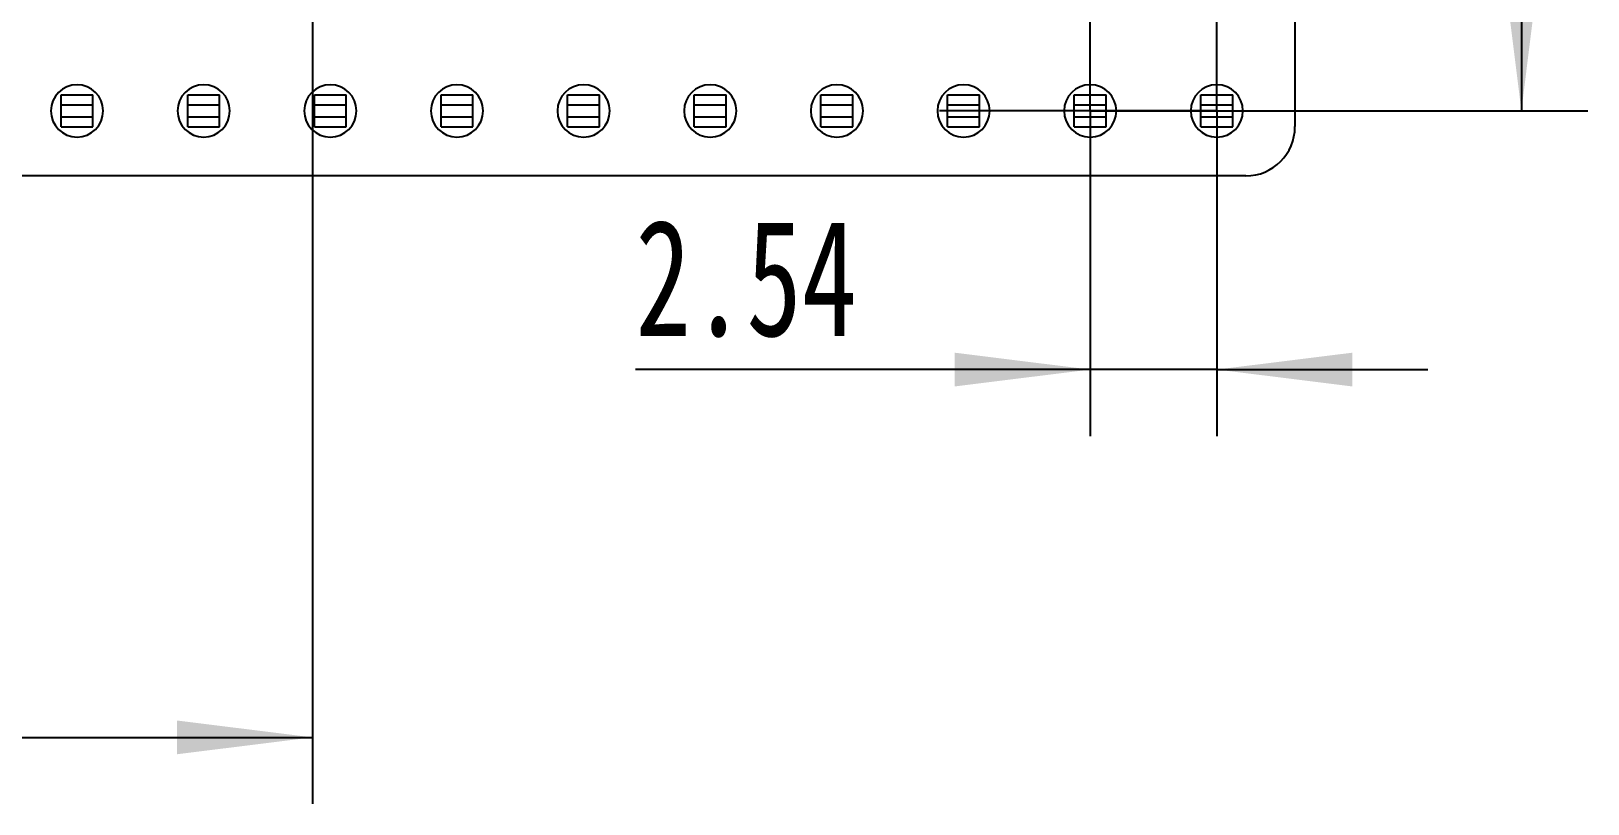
# Model space of a CAD drawing. Header units: millimetres. Extents: x 0 to 297, y 0 to 210.
# Drawn here: x 99.42 to 146.25, y 104.37 to 127.62 of the extents above; entities that cross this region are included whole.
import ezdxf

# ---------------------------------------------------------------- set-up
doc = ezdxf.new("R2010")
doc.units = ezdxf.units.MM
doc.layers.add('图框', color=7, linetype='Continuous')
doc.styles.add('SLDTEXTSTYLE0', font='TXT', dxfattribs={"width": 0.7})
doc.dimstyles.new('SLDDIMSTYLE0', dxfattribs={"dimtxt": 3.5, "dimasz": 4.08, "dimexe": 0, "dimexo": 0.0625, "dimgap": 0.875, "dimtad": 2, "dimlfac": 0.666667, "dimrnd": 1e-09, "dimzin": 4, "dimdsep": 46, "dimtxsty": 'SLDTEXTSTYLE0', "dimsah": 1, "dimcen": 0.09, "dimadec": 0, "dimazin": 1, "dimtfac": 1, "dimtofl": 0, "dimtmove": 0, "dimatfit": 3, "dimfxl": 0, "dimfrac": 2, "dimtolj": 1, "dimtzin": 12, "dimarcsym": 0})
doc.dimstyles.new('SLDDIMSTYLE1', dxfattribs={"dimtxt": 3.5, "dimasz": 4.08, "dimexe": 0, "dimexo": 0.0625, "dimgap": 0.875, "dimtad": 2, "dimlfac": 0.666667, "dimrnd": 1e-09, "dimzin": 12, "dimdsep": 46, "dimtxsty": 'SLDTEXTSTYLE0', "dimsah": 1, "dimcen": 0.09, "dimadec": 0, "dimazin": 3, "dimtfac": 1, "dimtmove": 0, "dimatfit": 0, "dimfxl": 0, "dimfrac": 2, "dimtolj": 1, "dimtzin": 12, "dimarcsym": 0})
doc.dimstyles.new('SLDDIMSTYLE2', dxfattribs={"dimtxt": 3.5, "dimasz": 4.08, "dimexe": 0, "dimexo": 0.0625, "dimgap": 0.875, "dimtad": 2, "dimlfac": 0.666667, "dimrnd": 1e-09, "dimzin": 12, "dimdsep": 46, "dimtxsty": 'SLDTEXTSTYLE0', "dimsah": 1, "dimcen": 0.09, "dimadec": 0, "dimazin": 3, "dimtfac": 1, "dimtofl": 0, "dimtmove": 0, "dimatfit": 3, "dimfxl": 0, "dimfrac": 2, "dimtolj": 1, "dimtzin": 12, "dimarcsym": 0})

# ---------------------------------------------------------------- blocks, each defined once
blk = doc.blocks.new('_D')
at = {"layer": '图框'}
for p, q in [((139.629, 163.318), (146.254, 163.318)), ((144.254, 163.318), (144.254, 125.218)), ((139.629, 125.218), (146.254, 125.218))]:
    blk.add_line(p, q, dxfattribs=at)
for points in [[(144.254, 163.318), (143.746, 159.238), (144.762, 159.238)], [(144.254, 125.218), (144.762, 129.298), (143.746, 129.298)]]:
    blk.add_solid(points, dxfattribs=at)
at = {"layer": '图框', "insert": (139.742, 140.618), "char_height": 3.5, "attachment_point": 1, "rotation": 90, "style": 'SLDTEXTSTYLE0'}
blk.add_mtext('25.40', dxfattribs=at)
blk = doc.blocks.new('_D_2')
at = {"layer": '图框'}
for p, q in [((131.282, 120.68), (131.282, 115.438)), ((135.092, 120.68), (135.092, 115.438)), ((131.282, 117.438), (117.603, 117.438)), ((135.092, 117.438), (131.282, 117.438)), ((135.092, 117.438), (141.442, 117.438))]:
    blk.add_line(p, q, dxfattribs=at)
for points in [[(131.282, 117.438), (127.202, 117.946), (127.202, 116.93)], [(135.092, 117.438), (139.172, 116.93), (139.172, 117.946)]]:
    blk.add_solid(points, dxfattribs=at)
at = {"layer": '图框', "insert": (117.603, 121.949), "char_height": 3.5, "attachment_point": 1, "style": 'SLDTEXTSTYLE0'}
blk.add_mtext('2.54', dxfattribs=at)
blk = doc.blocks.new('_D_4')
at = {"layer": '图框'}
for p, q in [((107.885, 139.604), (107.885, 104.374)), ((33.981, 124.745), (33.981, 104.374)), ((33.981, 106.374), (107.885, 106.374))]:
    blk.add_line(p, q, dxfattribs=at)
for points in [[(33.981, 106.374), (38.061, 105.866), (38.061, 106.882)], [(107.885, 106.374), (103.805, 106.882), (103.805, 105.866)]]:
    blk.add_solid(points, dxfattribs=at)
at = {"layer": '图框', "insert": (67.12, 110.886), "char_height": 3.5, "attachment_point": 1, "style": 'SLDTEXTSTYLE0'}
blk.add_mtext('49.27', dxfattribs=at)
blk = doc.blocks.new('SW_CENTERMARKSYMBOL_4')
at = {"layer": '图框', "color": 0}
for p, q in [((0, 3.75), (0, 4.537)), ((0, 0), (0, 3.75)), ((-3.75, 0), (-4.537, 0)), ((0, 0), (-3.75, 0)), ((0, 0), (0, -3.75)), ((0, 0), (3.75, 0)), ((3.75, 0), (4.537, 0)), ((0, -3.75), (0, -4.537))]:
    blk.add_line(p, q, dxfattribs=at)
blk = doc.blocks.new('SW_CENTERMARKSYMBOL_5')
at = {"layer": '图框', "color": 0}
for p, q in [((0, 3.75), (0, 4.537)), ((0, 0), (0, 3.75)), ((-3.75, 0), (-4.537, 0)), ((0, 0), (-3.75, 0)), ((0, 0), (0, -3.75)), ((0, 0), (3.75, 0)), ((3.75, 0), (4.537, 0)), ((0, -3.75), (0, -4.537))]:
    blk.add_line(p, q, dxfattribs=at)

msp = doc.modelspace()

# ---------------------------------------------------------------- linework, layer by layer
at = {"color": 7, "linetype": 'Continuous', "lineweight": 25}
for p, q in [((137.443, 163.745), (137.443, 124.745)), ((100.322, 125.398), (100.322, 125.698)), ((100.322, 125.698), (101.282, 125.698)), ((101.282, 125.398), (101.282, 125.698)), ((104.132, 125.698), (105.092, 125.698)), ((104.132, 125.398), (104.132, 125.698)), ((105.092, 125.398), (105.092, 125.698)), ((107.942, 125.698), (108.902, 125.698)), ((107.942, 125.398), (107.942, 125.698)), ((108.902, 125.398), (108.902, 125.698)), ((111.752, 125.398), (111.752, 125.698)), ((111.752, 125.698), (112.712, 125.698)), ((112.712, 125.398), (112.712, 125.698)), ((115.562, 125.398), (115.562, 125.698)), ((115.562, 125.698), (116.522, 125.698)), ((116.522, 125.398), (116.522, 125.698)), ((119.372, 125.698), (120.332, 125.698)), ((119.372, 125.398), (119.372, 125.698)), ((120.332, 125.398), (120.332, 125.698)), ((123.182, 125.398), (123.182, 125.698)), ((123.182, 125.698), (124.142, 125.698)), ((124.142, 125.398), (124.142, 125.698)), ((126.992, 125.398), (126.992, 125.698)), ((126.992, 125.698), (127.952, 125.698)), ((127.952, 125.398), (127.952, 125.698)), ((130.802, 125.398), (130.802, 125.698)), ((130.802, 125.698), (131.762, 125.698)), ((131.762, 125.398), (131.762, 125.698)), ((134.612, 125.398), (134.612, 125.698)), ((134.612, 125.698), (135.572, 125.698)), ((135.572, 125.398), (135.572, 125.698)), ((100.322, 125.398), (101.282, 125.398)), ((100.322, 125.038), (100.322, 125.398)), ((101.282, 125.038), (101.282, 125.398)), ((104.132, 125.398), (105.092, 125.398)), ((104.132, 125.038), (104.132, 125.398)), ((105.092, 125.038), (105.092, 125.398)), ((107.942, 125.398), (108.902, 125.398)), ((107.942, 125.038), (107.942, 125.398)), ((108.902, 125.038), (108.902, 125.398)), ((111.752, 125.038), (111.752, 125.398)), ((111.752, 125.398), (112.712, 125.398)), ((112.712, 125.038), (112.712, 125.398)), ((115.562, 125.398), (116.522, 125.398)), ((115.562, 125.038), (115.562, 125.398)), ((116.522, 125.038), (116.522, 125.398)), ((119.372, 125.398), (120.332, 125.398)), ((119.372, 125.038), (119.372, 125.398)), ((120.332, 125.038), (120.332, 125.398)), ((123.182, 125.398), (124.142, 125.398)), ((123.182, 125.038), (123.182, 125.398)), ((124.142, 125.038), (124.142, 125.398)), ((126.992, 125.038), (126.992, 125.398)), ((126.992, 125.398), (127.952, 125.398)), ((127.952, 125.038), (127.952, 125.398)), ((130.802, 125.398), (131.762, 125.398)), ((130.802, 125.038), (130.802, 125.398)), ((131.762, 125.038), (131.762, 125.398)), ((134.612, 125.038), (134.612, 125.398)), ((134.612, 125.398), (135.572, 125.398)), ((135.572, 125.038), (135.572, 125.398)), ((100.322, 125.038), (101.282, 125.038)), ((100.322, 124.738), (100.322, 125.038)), ((100.322, 124.738), (101.282, 124.738)), ((101.282, 124.738), (101.282, 125.038)), ((104.132, 125.038), (105.092, 125.038)), ((104.132, 124.738), (104.132, 125.038)), ((104.132, 124.738), (105.092, 124.738)), ((105.092, 124.738), (105.092, 125.038)), ((107.942, 125.038), (108.902, 125.038)), ((107.942, 124.738), (107.942, 125.038)), ((107.942, 124.738), (108.902, 124.738)), ((108.902, 124.738), (108.902, 125.038)), ((111.752, 124.738), (111.752, 125.038)), ((111.752, 125.038), (112.712, 125.038)), ((111.752, 124.738), (112.712, 124.738)), ((112.712, 124.738), (112.712, 125.038)), ((115.562, 125.038), (116.522, 125.038)), ((115.562, 124.738), (115.562, 125.038)), ((115.562, 124.738), (116.522, 124.738)), ((116.522, 124.738), (116.522, 125.038)), ((119.372, 125.038), (120.332, 125.038)), ((119.372, 124.738), (119.372, 125.038)), ((119.372, 124.738), (120.332, 124.738)), ((120.332, 124.738), (120.332, 125.038)), ((123.182, 125.038), (124.142, 125.038)), ((123.182, 124.738), (123.182, 125.038)), ((123.182, 124.738), (124.142, 124.738)), ((124.142, 124.738), (124.142, 125.038)), ((126.992, 124.738), (126.992, 125.038)), ((126.992, 125.038), (127.952, 125.038)), ((126.992, 124.738), (127.952, 124.738)), ((127.952, 124.738), (127.952, 125.038)), ((130.802, 125.038), (131.762, 125.038)), ((130.802, 124.738), (130.802, 125.038)), ((130.802, 124.738), (131.762, 124.738)), ((131.762, 124.738), (131.762, 125.038)), ((134.612, 125.038), (135.572, 125.038)), ((134.612, 124.738), (134.612, 125.038)), ((134.612, 124.738), (135.572, 124.738)), ((135.572, 124.738), (135.572, 125.038)), ((135.962, 123.264), (35.462, 123.264))]:
    msp.add_line(p, q, dxfattribs=at)
for centre, radius, start, end in [((100.802, 125.218), 0.787, 0, 180), ((104.612, 125.218), 0.787, 0, 180), ((108.422, 125.218), 0.787, 0, 180), ((112.232, 125.218), 0.787, 0, 180), ((116.042, 125.218), 0.787, 0, 180), ((119.852, 125.218), 0.787, 0, 180), ((123.662, 125.218), 0.787, 0, 180), ((127.472, 125.218), 0.787, 0, 180), ((131.282, 125.218), 0.787, 0, 180), ((135.092, 125.218), 0.787, 0, 180), ((100.802, 125.218), 0.787, 180, 0), ((104.612, 125.218), 0.787, 180, 0), ((108.422, 125.218), 0.787, 180, 0), ((112.232, 125.218), 0.787, 180, 0), ((116.042, 125.218), 0.787, 180, 0), ((119.852, 125.218), 0.787, 180, 0), ((123.662, 125.218), 0.787, 180, 0), ((127.472, 125.218), 0.787, 180, 0), ((131.282, 125.218), 0.787, 180, 0), ((135.092, 125.218), 0.787, 180, 0), ((135.962, 124.745), 1.481, 270, 0)]:
    msp.add_arc(centre, radius, start, end, dxfattribs=at)

# ---------------------------------------------------------------- block references
at = {"layer": '图框'}
for name, p in [('SW_CENTERMARKSYMBOL_5', (131.282, 125.218)), ('SW_CENTERMARKSYMBOL_4', (135.092, 125.218))]:
    msp.add_blockref(name, p, dxfattribs=at)

# ---------------------------------------------------------------- dimensions: what is measured, and where the dimension line sits
dim = msp.add_linear_dim(base=(144.254, 125.218), p1=(139.629, 163.318), p2=(139.629, 125.218), angle=90, dimstyle='SLDDIMSTYLE0', dxfattribs=at)
dim.commit()
dim.dimension.update_dxf_attribs({"geometry": '_D', "text_midpoint": (144.254, 144.456), "dimtype": 160})
for base, p1, p2, dimstyle, picture, middle in [((107.885, 106.374), (33.981, 124.745), (107.885, 139.604), 'SLDDIMSTYLE2', '_D_4', (70.953, 106.374)), ((131.282, 117.438), (135.092, 120.68), (131.282, 120.68), 'SLDDIMSTYLE1', '_D_2', (120.673, 117.438))]:
    dim = msp.add_linear_dim(base=base, p1=p1, p2=p2, dimstyle=dimstyle, dxfattribs=at)
    dim.commit()
    dim.dimension.update_dxf_attribs({"geometry": picture, "text_midpoint": middle, "dimtype": 160})

doc.saveas('drawing.dxf')
